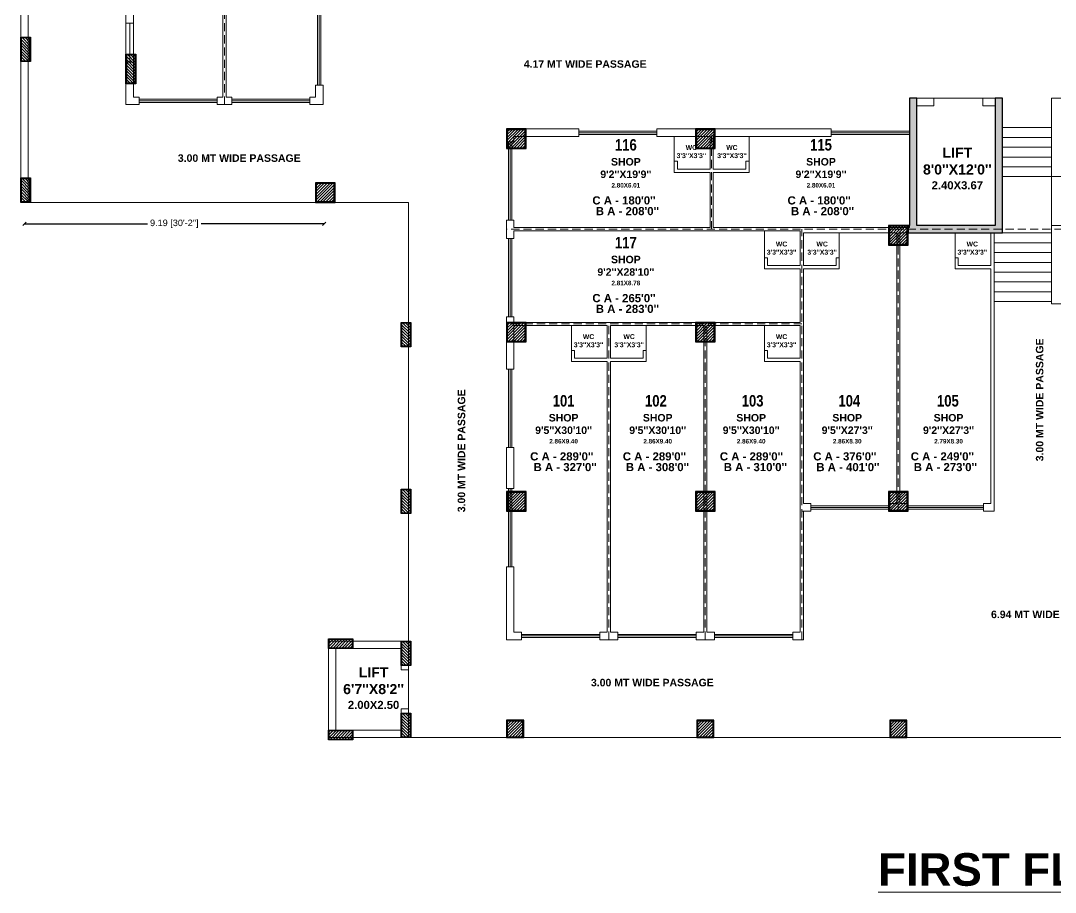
# Model space of a CAD drawing. Header units: metres. Extents: x 0 to 8495, y 0 to 3455.
# Drawn here: x 8334.66 to 8366.39, y 224.31 to 251.04 of the extents above; entities that cross this region are included whole.
import ezdxf

# ---------------------------------------------------------------- set-up
doc = ezdxf.new("R2010")
doc.units = ezdxf.units.M
doc.header["$MEASUREMENT"] = 0
doc.linetypes.add('DASH2', pattern=[0.375, 0.25, -0.125])
doc.layers.get('0').update_dxf_attribs({"lineweight": 18})
doc.layers.add('Columns', color=12, linetype='Continuous', lineweight=25)
doc.layers.add('furniture', color=30, linetype='Continuous', lineweight=20)
doc.styles.add('Annotative', font='arial.ttf')
doc.styles.get("Standard").update_dxf_attribs({"font": 'ARIALN.TTF', "height": 0.2})
doc.dimstyles.get("Standard").update_dxf_attribs({"dimtxt": 0.2, "dimasz": 0.1, "dimexe": 0.08, "dimexo": 0.1125, "dimgap": 0.09, "dimtad": 0, "dimtoh": 1, "dimzin": 0, "dimdsep": 46, "dimtxsty": 'Annotative', "dimblk": 'OBLIQUE', "dimcen": 0.09, "dimse1": 1, "dimse2": 1, "dimclrt": 256, "dimadec": 0, "dimazin": 0, "dimtfac": 1, "dimtofl": 0, "dimtmove": 0, "dimatfit": 3, "dimldrblk": 'OBLIQUE', "dimfxl": 1, "dimtolj": 1, "dimtzin": 0, "dimarcsym": 0})

# ---------------------------------------------------------------- blocks, each defined once
blk = doc.blocks.new('_Oblique')
at = {"color": 0, "linetype": 'ByBlock', "lineweight": -2}
blk.add_line((-0.5, -0.5), (0.5, 0.5), dxfattribs=at)
blk = doc.blocks.new('*D78')
at = {"color": 0, "lineweight": -2, "transparency": 16777216}
for p, q in [((8334.773, 244.806), (8338.55, 244.806)), ((8343.966, 244.806), (8340.189, 244.806))]:
    blk.add_line(p, q, dxfattribs=at)
at = {"layer": 'Defpoints', "color": 0, "transparency": 16777216}
for p in [(8334.773, 245.463), (8343.966, 245.463), (8343.966, 244.806)]:
    blk.add_point(p, dxfattribs=at)
at = {"color": 0, "lineweight": -2, "transparency": 16777216, "xscale": 0.1, "yscale": 0.1, "zscale": 0.1, "rotation": 180}
blk.add_blockref('_Oblique', (8334.773, 244.806), dxfattribs=at)
at = {"color": 0, "lineweight": -2, "transparency": 16777216, "xscale": 0.1, "yscale": 0.1, "zscale": 0.1}
blk.add_blockref('_Oblique', (8343.966, 244.806), dxfattribs=at)
at = {"lineweight": 0, "transparency": 16777216, "insert": (8339.369, 244.806), "char_height": 0.2, "attachment_point": 5, "style": 'Annotative'}
blk.add_mtext('\\A1;9.19 [30\'-2"]', dxfattribs=at)

msp = doc.modelspace()

# ---------------------------------------------------------------- hatches: boundary and pattern name
at = {"layer": 'Columns', "lineweight": 0}
h = msp.add_hatch(dxfattribs=at)
h.set_pattern_fill('ANSI31', color=256, scale=0.5, angle=-90)
h.set_pattern_definition([(315, (1201.150226, -200.88857), (0.0441941738, 0.0441941738), [])])
h.paths.add_polyline_path([(8334.683, 249.806), (8334.933, 249.806), (8334.933, 250.506), (8334.683, 250.506)])
h = msp.add_hatch(dxfattribs=at)
h.set_pattern_fill('ANSI31', color=1, scale=0.5, angle=-90)
h.set_pattern_definition([(315, (1204.380226, -201.40857), (0.0441941738, 0.0441941738), [])])
h.paths.add_polyline_path([(8337.913, 249.126), (8338.163, 249.126), (8338.163, 249.986), (8337.913, 249.986)])
at = {"layer": 'Columns'}
h = msp.add_hatch(dxfattribs=at)
h.set_pattern_fill('AR-CONC', color=150, scale=0.01)
h.set_pattern_definition([(50, (-108.32963, -60.20217), (0.07172601826, -0.0062752135), [0.0075, -0.0825]), (355, (-108.32963, -60.20217), (-0.01387513336, 0.0752192134), [0.006, -0.066]), (100.4514445, (-108.323655, -60.20269), (0.0578508847, 0.0689439991), [0.0063740192, -0.0701142112]), (46.1842, (-108.32963, -60.18217), (0.1067241331, -0.0165519281), [0.01125, -0.12375]), (96.6356355, (-108.32074, -60.18355), (0.0934661946, 0.0974118601), [0.0095610342, -0.105171376]), (351.184164, (-108.32963, -60.18217), (0.0934661945, 0.09741186), [0.009, -0.0990000001]), (21, (-108.31963, -60.18717), (0.0596907052, -0.04026188907), [0.0075, -0.0825]), (326, (-108.31963, -60.18717), (0.0243315332, 0.0725150045), [0.006, -0.066]), (71.4514447, (-108.31466, -60.19052), (0.0840222377, 0.0322531153), [0.006374019, -0.0701142112]), (37.5, (-108.329632, -60.202167), (0.00121598553, 0.03328938538), [0, -0.0652, 0, -0.067, 0, -0.06625]), (7.5, (-108.329632, -60.202167), (0.02630695374, 0.03944117119), [0, -0.0382, 0, -0.0637, 0, -0.02525]), (327.5, (-108.351932, -60.202167), (0.05338224362, -0.00225548717), [0, -0.025, 0, -0.078, 0, -0.1035]), (317.5, (-108.36193, -60.202167), (0.05831861693, 0.01001049823), [0, -0.0325, 0, -0.0518, 0, -0.0735])])
h.paths.add_polyline_path([(8362.146, 248.655), (8361.916, 248.655), (8361.916, 244.755), (8361.878, 244.755), (8361.878, 244.525), (8364.778, 244.525), (8364.778, 248.655), (8364.548, 248.655), (8364.548, 244.755), (8362.146, 244.755)])
h = msp.add_hatch(dxfattribs=at)
h.set_pattern_fill('ANSI31', scale=0.5)
h.set_pattern_definition([(45, (1218.42616, -210.645864), (-0.0441941738, 0.0441941738), [])])
h.paths.add_polyline_path([(8349.583, 247.14), (8350.133, 247.14), (8350.133, 247.69), (8349.583, 247.69)])
h = msp.add_hatch(dxfattribs=at)
h.set_pattern_fill('ANSI31', scale=0.5)
h.set_pattern_definition([(45, (1224.22616, -210.645864), (-0.0441941738, 0.0441941738), [])])
h.paths.add_polyline_path([(8355.383, 247.14), (8355.933, 247.14), (8355.933, 247.69), (8355.383, 247.69)])
at = {"layer": 'Columns', "lineweight": 0}
h = msp.add_hatch(dxfattribs=at)
h.set_pattern_fill('ANSI31', color=256, scale=0.5, angle=-90)
h.set_pattern_definition([(315, (1201.150226, -205.206755), (0.0441941738, 0.0441941738), [])])
h.paths.add_polyline_path([(8334.683, 245.488), (8334.933, 245.488), (8334.933, 246.188), (8334.683, 246.188)])
at = {"layer": 'Columns'}
h = msp.add_hatch(dxfattribs=at)
h.set_pattern_fill('ANSI31', scale=0.5)
h.set_pattern_definition([(45, (1212.56882, -212.297764), (-0.0441941738, 0.0441941738), [])])
h.paths.add_polyline_path([(8343.726, 245.488), (8344.276, 245.488), (8344.276, 246.038), (8343.726, 246.038)])
h = msp.add_hatch(dxfattribs=at)
h.set_pattern_fill('ANSI31', scale=0.5)
h.set_pattern_definition([(45, (1230.14616, -213.605864), (-0.0441941738, 0.0441941738), [])])
h.paths.add_polyline_path([(8361.303, 244.18), (8361.853, 244.18), (8361.853, 244.73), (8361.303, 244.73)])
at = {"layer": 'Columns', "lineweight": 0}
h = msp.add_hatch(dxfattribs=at)
h.set_pattern_fill('ANSI31', color=256, scale=0.5, angle=-90)
h.set_pattern_definition([(315, (1212.82, -209.634855), (0.0441941738, 0.0441941738), [])])
h.paths.add_polyline_path([(8346.353, 241.06), (8346.603, 241.06), (8346.603, 241.76), (8346.353, 241.76)])
at = {"layer": 'Columns'}
h = msp.add_hatch(dxfattribs=at)
h.set_pattern_fill('ANSI31', scale=0.5)
h.set_pattern_definition([(45, (1218.42616, -216.575864), (-0.0441941738, 0.0441941738), [])])
h.paths.add_polyline_path([(8349.583, 241.21), (8350.133, 241.21), (8350.133, 241.76), (8349.583, 241.76)])
h = msp.add_hatch(dxfattribs=at)
h.set_pattern_fill('ANSI31', scale=0.5)
h.set_pattern_definition([(45, (1224.22616, -216.575864), (-0.0441941738, 0.0441941738), [])])
h.paths.add_polyline_path([(8355.383, 241.21), (8355.933, 241.21), (8355.933, 241.76), (8355.383, 241.76)])
at = {"layer": 'Columns', "lineweight": 0}
h = msp.add_hatch(dxfattribs=at)
h.set_pattern_fill('ANSI31', color=256, scale=0.5, angle=-90)
h.set_pattern_definition([(315, (1212.82, -214.749855), (0.0441941738, 0.0441941738), [])])
h.paths.add_polyline_path([(8346.353, 235.945), (8346.603, 235.945), (8346.603, 236.645), (8346.353, 236.645)])
at = {"layer": 'Columns'}
h = msp.add_hatch(dxfattribs=at)
h.set_pattern_fill('ANSI31', scale=0.5)
h.set_pattern_definition([(45, (1218.42616, -221.765864), (-0.0441941738, 0.0441941738), [])])
h.paths.add_polyline_path([(8349.583, 236.02), (8350.133, 236.02), (8350.133, 236.57), (8349.583, 236.57)])
h = msp.add_hatch(dxfattribs=at)
h.set_pattern_fill('ANSI31', scale=0.5)
h.set_pattern_definition([(45, (1224.22616, -221.765864), (-0.0441941738, 0.0441941738), [])])
h.paths.add_polyline_path([(8355.383, 236.02), (8355.933, 236.02), (8355.933, 236.57), (8355.383, 236.57)])
h = msp.add_hatch(dxfattribs=at)
h.set_pattern_fill('ANSI31', scale=0.5)
h.set_pattern_definition([(45, (1230.14616, -221.765864), (-0.0441941738, 0.0441941738), [])])
h.paths.add_polyline_path([(8361.303, 236.02), (8361.853, 236.02), (8361.853, 236.57), (8361.303, 236.57)])
at = {"layer": 'Columns', "lineweight": 0}
h = msp.add_hatch(dxfattribs=at)
h.set_pattern_fill('ANSI31', color=256, scale=0.5, angle=-180)
h.set_pattern_definition([(225, (7893.42791, 7365.58923), (0.0441941738, -0.0441941738), [])])
h.paths.add_polyline_path([(8344.123, 232.056), (8344.123, 231.806), (8344.823, 231.806), (8344.823, 232.056)])
h = msp.add_hatch(dxfattribs=at)
h.set_pattern_fill('ANSI31', color=256, scale=0.5, angle=-90)
h.set_pattern_definition([(315, (1212.82, -219.408755), (0.0441941738, 0.0441941738), [])])
h.paths.add_polyline_path([(8346.353, 231.286), (8346.603, 231.286), (8346.603, 231.986), (8346.353, 231.986)])
h = msp.add_hatch(dxfattribs=at)
h.set_pattern_fill('ANSI31', color=256, scale=0.5, angle=-90)
h.set_pattern_definition([(315, (1212.82, -221.618755), (0.0441941738, 0.0441941738), [])])
h.paths.add_polyline_path([(8346.353, 229.076), (8346.603, 229.076), (8346.603, 229.776), (8346.353, 229.776)])
at = {"layer": 'Columns', "lineweight": 20}
h = msp.add_hatch(dxfattribs=at)
h.set_pattern_fill('ANSI31', color=5, scale=0.5)
h.set_pattern_definition([(45, (1218.39116, -228.779764), (-0.0441941738, 0.0441941738), [])])
h.paths.add_polyline_path([(8349.583, 229.076), (8350.063, 229.076), (8350.063, 229.556), (8349.583, 229.556)])
h = msp.add_hatch(dxfattribs=at)
h.set_pattern_fill('ANSI31', color=5, scale=0.5)
h.set_pattern_definition([(45, (1224.22616, -228.779764), (-0.0441941738, 0.0441941738), [])])
h.paths.add_polyline_path([(8355.418, 229.076), (8355.898, 229.076), (8355.898, 229.556), (8355.418, 229.556)])
h = msp.add_hatch(dxfattribs=at)
h.set_pattern_fill('ANSI31', color=5, scale=0.5)
h.set_pattern_definition([(45, (1230.14616, -228.779764), (-0.0441941738, 0.0441941738), [])])
h.paths.add_polyline_path([(8361.338, 229.076), (8361.818, 229.076), (8361.818, 229.556), (8361.338, 229.556)])
at = {"layer": 'Columns', "lineweight": 0}
h = msp.add_hatch(dxfattribs=at)
h.set_pattern_fill('ANSI31', color=256, scale=0.5, angle=-180)
h.set_pattern_definition([(225, (7893.42791, 7362.78923), (0.0441941738, -0.0441941738), [])])
h.paths.add_polyline_path([(8344.123, 229.256), (8344.123, 229.006), (8344.823, 229.006), (8344.823, 229.256)])

# ---------------------------------------------------------------- linework, layer by layer
at = {"color": 1, "linetype": 'DASH2', "lineweight": 0}
for p, q in [((8340.909, 248.463), (8340.909, 257.457)), ((8355.852, 244.64), (8355.852, 247.715)), ((8361.578, 244.64), (8349.558, 244.64)), ((8358.618, 232.051), (8358.618, 244.64)), ((8373.368, 244.64), (8361.528, 244.64)), ((8361.578, 235.995), (8361.578, 244.64)), ((8358.618, 241.735), (8349.558, 241.735)), ((8352.698, 232.051), (8352.698, 241.735)), ((8355.658, 232.051), (8355.658, 241.735))]:
    msp.add_line(p, q, dxfattribs=at)
at = {"lineweight": 0}
for p, q in [((8338.118, 257.227), (8338.118, 248.693)), ((8334.658, 249.087), (8334.658, 256.741)), ((8334.888, 249.087), (8334.888, 256.511)), ((8340.859, 256.127), (8340.859, 249.152)), ((8340.859, 256.127), (8340.859, 248.693)), ((8340.959, 256.127), (8340.959, 249.382)), ((8340.959, 256.127), (8340.959, 249.001)), ((8334.888, 245.463), (8334.888, 252.823)), ((8337.888, 252.823), (8337.888, 248.463)), ((8337.888, 250.359), (8337.888, 250.959)), ((8338.118, 250.959), (8338.118, 249.759)), ((8338.118, 249.759), (8337.888, 249.759)), ((8340.959, 249.152), (8340.959, 248.693)), ((8334.658, 249.087), (8334.658, 245.463)), ((8343.701, 249.061), (8343.701, 248.693)), ((8343.701, 249.061), (8343.931, 249.061)), ((8343.931, 248.463), (8343.931, 249.061)), ((8338.289, 248.693), (8338.118, 248.693)), ((8338.289, 248.693), (8338.289, 248.463)), ((8340.859, 248.693), (8340.689, 248.693)), ((8340.689, 248.693), (8340.689, 248.463)), ((8341.13, 248.693), (8340.959, 248.693)), ((8341.13, 248.693), (8341.13, 248.463)), ((8343.701, 248.693), (8343.53, 248.693)), ((8343.53, 248.693), (8343.53, 248.463)), ((8361.916, 247.715), (8361.916, 248.655)), ((8362.665, 248.655), (8361.916, 248.655)), ((8362.665, 248.425), (8362.665, 248.655)), ((8364.548, 248.655), (8364.165, 248.655)), ((8364.165, 248.655), (8364.165, 248.425)), ((8364.548, 248.655), (8364.778, 248.655)), ((8364.778, 248.655), (8364.778, 244.525)), ((8368.778, 248.655), (8366.278, 248.655)), ((8337.888, 248.463), (8338.289, 248.463)), ((8340.689, 248.463), (8341.13, 248.463)), ((8341.13, 248.463), (8340.866, 248.463)), ((8343.701, 248.463), (8343.53, 248.463)), ((8343.701, 248.463), (8343.931, 248.463)), ((8362.146, 248.425), (8362.665, 248.425)), ((8362.665, 248.425), (8362.146, 248.425)), ((8362.665, 248.425), (8362.146, 248.425)), ((8362.146, 244.755), (8362.146, 248.425)), ((8364.245, 248.425), (8364.165, 248.425)), ((8364.234, 248.425), (8364.548, 248.425)), ((8364.548, 248.425), (8364.234, 248.425)), ((8364.548, 244.755), (8364.548, 248.425)), ((8349.558, 247.32), (8349.558, 247.715)), ((8351.775, 247.715), (8349.558, 247.715)), ((8351.775, 247.715), (8351.775, 247.485)), ((8359.516, 247.715), (8354.175, 247.715)), ((8354.175, 247.485), (8354.175, 247.715)), ((8359.516, 247.715), (8359.516, 247.485)), ((8361.916, 247.485), (8361.916, 247.715)), ((8362.146, 244.755), (8362.146, 247.755)), ((8362.146, 244.755), (8362.146, 247.755)), ((8362.146, 244.755), (8362.146, 247.715)), ((8349.558, 247.32), (8349.788, 247.32)), ((8349.788, 247.32), (8349.788, 247.485)), ((8351.775, 247.485), (8349.788, 247.485)), ((8355.802, 247.485), (8354.175, 247.485)), ((8354.702, 247.485), (8354.702, 246.385)), ((8354.702, 247.485), (8354.702, 246.725)), ((8355.802, 247.485), (8355.802, 246.485)), ((8358.668, 247.485), (8355.902, 247.485)), ((8355.902, 247.485), (8355.902, 246.485)), ((8357.002, 247.485), (8357.002, 246.385)), ((8357.002, 247.485), (8357.002, 246.725)), ((8359.516, 247.485), (8358.668, 247.485)), ((8361.916, 247.485), (8361.916, 246.141)), ((8354.702, 246.725), (8354.802, 246.725)), ((8354.802, 246.725), (8354.802, 246.485)), ((8356.902, 246.725), (8356.902, 246.485)), ((8357.002, 246.725), (8356.902, 246.725)), ((8354.702, 246.385), (8355.802, 246.385)), ((8354.802, 246.485), (8355.802, 246.485)), ((8355.802, 246.385), (8355.802, 244.69)), ((8356.902, 246.485), (8355.902, 246.485)), ((8355.902, 246.385), (8355.902, 244.69)), ((8357.002, 246.385), (8355.902, 246.385)), ((8361.916, 246.385), (8361.916, 244.69)), ((8362.146, 244.755), (8362.146, 246.255)), ((8334.658, 245.463), (8334.888, 245.463)), ((8349.558, 244.64), (8349.558, 244.92)), ((8349.558, 244.92), (8349.788, 244.92)), ((8349.558, 244.355), (8349.558, 244.69)), ((8349.788, 244.69), (8349.788, 244.92)), ((8355.802, 244.69), (8349.788, 244.69)), ((8358.568, 244.69), (8355.902, 244.69)), ((8361.528, 244.69), (8358.568, 244.69)), ((8361.916, 244.69), (8361.528, 244.69)), ((8362.146, 244.755), (8364.548, 244.755)), ((8366.278, 244.755), (8367.713, 244.755)), ((8349.558, 244.355), (8349.558, 244.392)), ((8358.568, 244.59), (8349.788, 244.59)), ((8349.788, 244.525), (8349.788, 244.59)), ((8349.788, 244.525), (8349.788, 244.355)), ((8349.788, 244.355), (8349.788, 244.392)), ((8357.468, 244.525), (8357.468, 243.425)), ((8357.468, 244.525), (8357.468, 243.765)), ((8358.568, 243.525), (8358.568, 244.525)), ((8358.568, 243.525), (8358.568, 244.525)), ((8358.568, 244.525), (8358.568, 243.525)), ((8358.568, 244.525), (8358.568, 243.525)), ((8358.568, 244.525), (8358.568, 243.525)), ((8358.568, 244.525), (8358.568, 243.525)), ((8358.668, 243.525), (8358.668, 244.525)), ((8358.668, 243.525), (8358.668, 244.525)), ((8358.668, 243.525), (8358.668, 244.525)), ((8358.668, 244.525), (8358.668, 243.525)), ((8358.668, 244.525), (8358.668, 243.525)), ((8358.668, 244.525), (8358.668, 243.525)), ((8358.668, 244.525), (8358.668, 243.525)), ((8358.668, 244.525), (8361.528, 244.525)), ((8359.768, 244.525), (8359.768, 243.425)), ((8359.768, 244.525), (8359.768, 243.765)), ((8361.528, 236.225), (8361.528, 244.525)), ((8361.628, 244.525), (8364.418, 244.525)), ((8361.628, 236.225), (8361.628, 244.525)), ((8363.318, 244.525), (8363.318, 243.425)), ((8363.318, 244.525), (8363.318, 243.765)), ((8363.488, 244.525), (8363.388, 244.525)), ((8363.488, 244.525), (8363.388, 244.525)), ((8363.488, 244.525), (8364.418, 244.525)), ((8364.418, 244.525), (8363.488, 244.525)), ((8364.418, 243.525), (8364.418, 244.525)), ((8364.418, 243.525), (8364.418, 244.525)), ((8364.418, 244.525), (8364.418, 243.525)), ((8364.418, 244.525), (8364.418, 243.525)), ((8364.418, 244.525), (8364.418, 243.525)), ((8364.418, 244.525), (8364.418, 243.525)), ((8364.518, 243.525), (8364.518, 244.525)), ((8364.518, 243.525), (8364.518, 244.525)), ((8364.518, 243.525), (8364.518, 244.525)), ((8364.518, 244.525), (8364.518, 243.525)), ((8364.518, 244.525), (8364.518, 243.525)), ((8364.518, 244.525), (8364.518, 243.525)), ((8364.518, 244.525), (8364.518, 243.525)), ((8364.518, 244.525), (8364.778, 244.525)), ((8364.518, 244.525), (8364.518, 243.025)), ((8364.588, 244.525), (8364.778, 244.525)), ((8364.778, 244.525), (8364.588, 244.525)), ((8349.558, 244.355), (8349.788, 244.355)), ((8357.468, 243.765), (8357.568, 243.765)), ((8357.568, 243.765), (8357.568, 243.525)), ((8359.668, 243.765), (8359.668, 243.525)), ((8359.768, 243.765), (8359.668, 243.765)), ((8363.318, 243.765), (8363.418, 243.765)), ((8363.418, 243.765), (8363.418, 243.525)), ((8357.468, 243.425), (8358.568, 243.425)), ((8357.568, 243.525), (8358.568, 243.525)), ((8358.568, 241.785), (8358.568, 243.425)), ((8359.668, 243.525), (8358.668, 243.525)), ((8358.668, 236.225), (8358.668, 243.425)), ((8359.768, 243.425), (8358.668, 243.425)), ((8363.318, 243.425), (8364.418, 243.425)), ((8363.418, 243.525), (8364.418, 243.525)), ((8364.418, 236.225), (8364.418, 243.425)), ((8364.518, 236.225), (8364.518, 243.425)), ((8366.278, 242.355), (8366.278, 242.425)), ((8367.518, 242.355), (8366.278, 242.355)), ((8349.558, 241.919), (8349.558, 241.955)), ((8349.558, 240.347), (8349.558, 241.955)), ((8349.558, 241.955), (8349.788, 241.955)), ((8349.788, 241.919), (8349.788, 241.955)), ((8349.788, 241.955), (8349.788, 241.785)), ((8349.788, 241.785), (8358.568, 241.785)), ((8349.788, 241.685), (8349.788, 240.347)), ((8349.788, 241.685), (8352.648, 241.685)), ((8351.548, 241.685), (8351.548, 240.585)), ((8351.648, 241.685), (8351.548, 241.685)), ((8351.548, 241.685), (8351.548, 240.925)), ((8351.648, 241.685), (8351.548, 241.685)), ((8351.648, 241.685), (8352.648, 241.685)), ((8352.648, 241.685), (8351.648, 241.685)), ((8352.648, 240.685), (8352.648, 241.685)), ((8352.648, 240.685), (8352.648, 241.685)), ((8352.648, 241.685), (8352.648, 240.685)), ((8352.648, 241.685), (8352.648, 240.685)), ((8352.648, 241.685), (8352.648, 240.685)), ((8352.648, 241.685), (8352.648, 240.685)), ((8352.748, 240.685), (8352.748, 241.685)), ((8352.748, 240.685), (8352.748, 241.685)), ((8352.748, 240.685), (8352.748, 241.685)), ((8352.748, 241.685), (8352.748, 240.685)), ((8352.748, 241.685), (8352.748, 240.685)), ((8352.748, 241.685), (8352.748, 240.685)), ((8353.748, 241.685), (8352.748, 241.685)), ((8352.748, 241.685), (8352.748, 240.685)), ((8352.748, 241.685), (8353.748, 241.685)), ((8352.748, 241.685), (8355.608, 241.685)), ((8353.748, 241.685), (8353.848, 241.685)), ((8353.748, 241.685), (8353.848, 241.685)), ((8353.848, 241.685), (8353.848, 240.585)), ((8353.848, 241.685), (8353.848, 240.925)), ((8355.608, 232.281), (8355.608, 241.685)), ((8355.708, 232.281), (8355.708, 241.685)), ((8355.708, 241.685), (8358.568, 241.685)), ((8357.468, 241.685), (8357.468, 240.585)), ((8357.468, 241.685), (8357.468, 240.925)), ((8358.568, 240.685), (8358.568, 241.685)), ((8361.528, 241.685), (8361.528, 241.785)), ((8351.548, 240.925), (8351.648, 240.925)), ((8351.648, 240.925), (8351.648, 240.685)), ((8353.748, 240.925), (8353.748, 240.685)), ((8353.848, 240.925), (8353.748, 240.925)), ((8357.468, 240.925), (8357.568, 240.925)), ((8357.568, 240.925), (8357.568, 240.685)), ((8351.548, 240.585), (8352.648, 240.585)), ((8351.648, 240.685), (8352.648, 240.685)), ((8352.648, 232.281), (8352.648, 240.585)), ((8353.748, 240.685), (8352.748, 240.685)), ((8352.748, 232.281), (8352.748, 240.585)), ((8353.848, 240.585), (8352.748, 240.585)), ((8357.468, 240.585), (8358.568, 240.585)), ((8357.568, 240.685), (8358.568, 240.685)), ((8358.568, 232.281), (8358.568, 240.585)), ((8349.558, 240.347), (8349.788, 240.347)), ((8349.558, 236.685), (8349.558, 237.947)), ((8349.558, 236.685), (8349.558, 237.947)), ((8349.558, 237.947), (8349.788, 237.947)), ((8349.788, 236.685), (8349.788, 237.947)), ((8349.558, 236.685), (8349.788, 236.685)), ((8358.898, 236.225), (8358.668, 236.225)), ((8358.898, 236.225), (8358.898, 235.995)), ((8361.298, 236.225), (8361.528, 236.225)), ((8361.298, 236.225), (8361.298, 235.995)), ((8361.628, 236.225), (8361.858, 236.225)), ((8361.858, 236.225), (8361.858, 235.995)), ((8364.188, 236.225), (8364.418, 236.225)), ((8364.188, 236.225), (8364.188, 235.995)), ((8364.518, 236.225), (8364.518, 235.995)), ((8358.668, 232.281), (8358.668, 235.995)), ((8358.668, 232.281), (8358.668, 235.995)), ((8358.668, 235.995), (8358.898, 235.995)), ((8361.858, 235.995), (8361.298, 235.995)), ((8361.298, 235.995), (8361.858, 235.995)), ((8364.188, 235.995), (8364.518, 235.995)), ((8349.558, 232.051), (8349.558, 234.285)), ((8349.558, 232.051), (8349.558, 234.285)), ((8349.558, 234.285), (8349.788, 234.285)), ((8349.788, 232.281), (8349.788, 234.285)), ((8358.668, 232.995), (8358.668, 232.051)), ((8344.098, 229.051), (8344.098, 232.011)), ((8344.098, 232.011), (8346.558, 232.011)), ((8350.018, 232.051), (8349.558, 232.051)), ((8349.788, 232.281), (8350.018, 232.281)), ((8350.018, 232.281), (8350.018, 232.051)), ((8352.418, 232.281), (8352.648, 232.281)), ((8352.418, 232.281), (8352.418, 232.051)), ((8352.978, 232.051), (8352.418, 232.051)), ((8352.748, 232.281), (8352.978, 232.281)), ((8352.978, 232.281), (8352.978, 232.051)), ((8355.378, 232.281), (8355.608, 232.281)), ((8355.378, 232.281), (8355.378, 232.051)), ((8355.938, 232.051), (8355.378, 232.051)), ((8355.708, 232.281), (8355.938, 232.281)), ((8355.938, 232.281), (8355.938, 232.051)), ((8358.338, 232.281), (8358.568, 232.281)), ((8358.338, 232.281), (8358.338, 232.051)), ((8358.338, 232.281), (8358.568, 232.281)), ((8358.338, 232.281), (8358.338, 232.051)), ((8358.668, 232.051), (8358.338, 232.051)), ((8358.668, 232.051), (8358.338, 232.051)), ((8344.328, 229.281), (8344.328, 231.781)), ((8344.328, 229.281), (8344.328, 231.781)), ((8344.328, 231.781), (8346.328, 231.781)), ((8346.328, 231.131), (8346.558, 231.131)), ((8346.328, 229.931), (8346.558, 229.931)), ((8346.328, 229.281), (8344.328, 229.281)), ((8346.558, 229.051), (8344.098, 229.051))]:
    msp.add_line(p, q, dxfattribs=at)
at = {"color": 193, "lineweight": 0}
for p, q in [((8343.766, 249.061), (8343.766, 251.461)), ((8343.866, 249.061), (8343.866, 251.461)), ((8338.289, 248.628), (8340.689, 248.628)), ((8338.289, 248.528), (8340.689, 248.528)), ((8341.13, 248.628), (8343.53, 248.628)), ((8341.13, 248.528), (8343.53, 248.528)), ((8351.775, 247.65), (8354.175, 247.65)), ((8351.775, 247.55), (8354.175, 247.55)), ((8359.516, 247.65), (8361.916, 247.65)), ((8359.516, 247.55), (8361.916, 247.55)), ((8349.623, 244.92), (8349.623, 247.32)), ((8349.723, 244.92), (8349.723, 247.32)), ((8349.623, 241.955), (8349.623, 244.355)), ((8349.723, 241.955), (8349.723, 244.355)), ((8349.623, 237.947), (8349.623, 240.347)), ((8349.723, 237.947), (8349.723, 240.347)), ((8349.623, 234.285), (8349.623, 236.685)), ((8349.723, 234.285), (8349.723, 236.685)), ((8358.898, 236.16), (8361.298, 236.16)), ((8361.858, 236.16), (8364.188, 236.16)), ((8358.898, 236.06), (8361.298, 236.06)), ((8361.858, 236.06), (8364.188, 236.06)), ((8350.018, 232.216), (8352.418, 232.216)), ((8350.018, 232.116), (8352.418, 232.116)), ((8352.978, 232.216), (8355.378, 232.216)), ((8352.978, 232.116), (8355.378, 232.116)), ((8355.938, 232.216), (8358.338, 232.216)), ((8355.938, 232.116), (8358.338, 232.116))]:
    msp.add_line(p, q, dxfattribs=at)
at = {"color": 134, "lineweight": 0}
for p, q in [((8343.816, 249.061), (8343.816, 251.461)), ((8338.289, 248.578), (8340.689, 248.578)), ((8341.13, 248.578), (8343.53, 248.578)), ((8364.165, 248.655), (8362.665, 248.655)), ((8351.775, 247.6), (8354.175, 247.6)), ((8359.516, 247.6), (8361.916, 247.6)), ((8349.673, 244.92), (8349.673, 247.32)), ((8354.702, 247.485), (8354.702, 246.725)), ((8357.002, 247.485), (8357.002, 246.725)), ((8357.468, 244.59), (8357.468, 243.765)), ((8359.768, 244.525), (8359.768, 243.765)), ((8363.318, 244.525), (8363.318, 243.765)), ((8349.673, 241.955), (8349.673, 244.355)), ((8351.548, 241.685), (8351.548, 240.925)), ((8353.848, 241.685), (8353.848, 240.925)), ((8357.468, 241.685), (8357.468, 240.925)), ((8349.673, 237.947), (8349.673, 240.347)), ((8349.673, 234.285), (8349.673, 236.685)), ((8358.898, 236.11), (8361.298, 236.11)), ((8361.858, 236.11), (8364.188, 236.11)), ((8350.018, 232.166), (8352.418, 232.166)), ((8352.978, 232.166), (8355.378, 232.166)), ((8355.938, 232.166), (8358.338, 232.166))]:
    msp.add_line(p, q, dxfattribs=at)
at = {"color": 1, "lineweight": 0}
for p, q in [((8337.888, 250.959), (8338.118, 250.959)), ((8358.618, 235.995), (8358.668, 235.995))]:
    msp.add_line(p, q, dxfattribs=at)
at = {"color": 251, "lineweight": 0}
for p, q in [((8366.278, 244.525), (8366.278, 248.655)), ((8366.278, 247.755), (8364.778, 247.755)), ((8366.278, 247.455), (8364.778, 247.455)), ((8366.278, 247.155), (8364.778, 247.155)), ((8366.278, 246.855), (8364.778, 246.855)), ((8366.278, 246.555), (8364.778, 246.555)), ((8370.278, 246.255), (8364.778, 246.255)), ((8334.888, 245.463), (8346.558, 245.463)), ((8346.558, 245.463), (8346.558, 231.531)), ((8366.278, 244.755), (8366.278, 242.425)), ((8366.278, 244.525), (8364.778, 244.525)), ((8366.278, 244.525), (8366.278, 244.225)), ((8366.278, 244.225), (8364.518, 244.225)), ((8366.278, 243.925), (8366.278, 244.225)), ((8364.518, 243.925), (8366.278, 243.925)), ((8366.278, 243.925), (8366.278, 243.025)), ((8366.278, 243.625), (8364.518, 243.625)), ((8366.278, 243.325), (8364.518, 243.325)), ((8366.278, 243.025), (8364.518, 243.025)), ((8366.278, 242.725), (8364.518, 242.725)), ((8366.278, 242.425), (8364.518, 242.425)), ((8346.558, 229.931), (8346.558, 229.051)), ((8346.558, 229.931), (8346.558, 229.051)), ((8346.558, 229.931), (8346.558, 229.051)), ((8346.558, 229.931), (8346.558, 229.051)), ((8370.368, 229.051), (8346.558, 229.051))]:
    msp.add_line(p, q, dxfattribs=at)
at = {"color": 1, "lineweight": 0}
for points in [[(8337.888, 250.959), (8338.118, 250.959), (8338.118, 249.759), (8337.888, 249.759)], [(8338.003, 249.759), (8338.003, 249.759), (8338.003, 250.959), (8338.003, 250.959)]]:
    msp.add_lwpolyline(points, close=True, dxfattribs=at)
at = {"lineweight": 0}
for points in [[(8358.568, 243.525), (8358.568, 244.59)], [(8358.668, 243.525), (8358.668, 244.525)], [(8364.418, 243.525), (8364.418, 244.525)], [(8364.518, 243.425), (8364.518, 244.525)], [(8352.648, 240.685), (8352.648, 241.685)], [(8352.748, 240.685), (8352.748, 241.685)], [(8346.558, 232.011), (8346.558, 229.931)], [(8346.328, 231.781), (8346.328, 231.131)], [(8346.328, 229.931), (8346.328, 229.281), (8344.328, 229.281)], [(8346.328, 229.931), (8346.328, 229.281)], [(8346.558, 229.931), (8346.558, 229.051)]]:
    msp.add_lwpolyline(points, dxfattribs=at)
at = {"layer": 'Columns'}
for points in [[(8334.958, 249.781), (8334.658, 249.781), (8334.658, 250.531), (8334.958, 250.531)], [(8334.958, 245.463), (8334.658, 245.463), (8334.658, 246.213), (8334.958, 246.213)], [(8346.628, 241.035), (8346.328, 241.035), (8346.328, 241.785), (8346.628, 241.785)], [(8346.628, 235.92), (8346.328, 235.92), (8346.328, 236.67), (8346.628, 236.67)], [(8344.098, 231.781), (8344.098, 232.081), (8344.848, 232.081), (8344.848, 231.781)], [(8346.628, 231.261), (8346.328, 231.261), (8346.328, 232.011), (8346.628, 232.011)], [(8346.628, 229.051), (8346.328, 229.051), (8346.328, 229.801), (8346.628, 229.801)], [(8344.098, 228.981), (8344.098, 229.281), (8344.848, 229.281), (8344.848, 228.981)]]:
    msp.add_lwpolyline(points, close=True, dxfattribs=at)
at = {"layer": 'Columns', "lineweight": 0}
for points in [[(8334.933, 249.806), (8334.683, 249.806), (8334.683, 250.506), (8334.933, 250.506)], [(8334.933, 245.488), (8334.683, 245.488), (8334.683, 246.188), (8334.933, 246.188)], [(8346.603, 241.06), (8346.353, 241.06), (8346.353, 241.76), (8346.603, 241.76)], [(8346.603, 235.945), (8346.353, 235.945), (8346.353, 236.645), (8346.603, 236.645)], [(8344.123, 231.806), (8344.123, 232.056), (8344.823, 232.056), (8344.823, 231.806)], [(8346.603, 231.286), (8346.353, 231.286), (8346.353, 231.986), (8346.603, 231.986)], [(8346.603, 229.076), (8346.353, 229.076), (8346.353, 229.776), (8346.603, 229.776)], [(8344.123, 229.006), (8344.123, 229.256), (8344.823, 229.256), (8344.823, 229.006)]]:
    msp.add_lwpolyline(points, close=True, dxfattribs=at)
at = {"layer": 'Columns', "color": 1, "lineweight": 30}
msp.add_lwpolyline([(8338.188, 249.101), (8337.888, 249.101), (8337.888, 250.011), (8338.188, 250.011)], close=True, dxfattribs=at)
at = {"layer": 'Columns', "color": 1, "lineweight": 0}
msp.add_lwpolyline([(8338.163, 249.126), (8337.913, 249.126), (8337.913, 249.986), (8338.163, 249.986)], close=True, dxfattribs=at)
at = {"layer": 'Columns', "color": 150}
msp.add_lwpolyline([(8362.146, 248.655), (8361.916, 248.655), (8361.916, 244.755), (8361.878, 244.755), (8361.878, 244.525), (8364.778, 244.525), (8364.778, 248.655), (8364.548, 248.655), (8364.548, 244.755), (8362.146, 244.755), (8362.146, 248.655)], dxfattribs=at)
at = {"layer": 'Columns', "color": 7}
for points in [[(8349.558, 247.115), (8350.158, 247.115), (8350.158, 247.715), (8349.558, 247.715)], [(8349.583, 247.14), (8350.133, 247.14), (8350.133, 247.69), (8349.583, 247.69)], [(8355.358, 247.115), (8355.958, 247.115), (8355.958, 247.715), (8355.358, 247.715)], [(8355.383, 247.14), (8355.933, 247.14), (8355.933, 247.69), (8355.383, 247.69)], [(8343.701, 245.463), (8344.301, 245.463), (8344.301, 246.063), (8343.701, 246.063)], [(8343.726, 245.488), (8344.276, 245.488), (8344.276, 246.038), (8343.726, 246.038)], [(8361.278, 244.155), (8361.878, 244.155), (8361.878, 244.755), (8361.278, 244.755)], [(8361.303, 244.18), (8361.853, 244.18), (8361.853, 244.73), (8361.303, 244.73)], [(8349.558, 241.185), (8350.158, 241.185), (8350.158, 241.785), (8349.558, 241.785)], [(8349.583, 241.21), (8350.133, 241.21), (8350.133, 241.76), (8349.583, 241.76)], [(8355.358, 241.185), (8355.958, 241.185), (8355.958, 241.785), (8355.358, 241.785)], [(8355.383, 241.21), (8355.933, 241.21), (8355.933, 241.76), (8355.383, 241.76)], [(8349.558, 235.995), (8350.158, 235.995), (8350.158, 236.595), (8349.558, 236.595)], [(8349.583, 236.02), (8350.133, 236.02), (8350.133, 236.57), (8349.583, 236.57)], [(8355.358, 235.995), (8355.958, 235.995), (8355.958, 236.595), (8355.358, 236.595)], [(8355.383, 236.02), (8355.933, 236.02), (8355.933, 236.57), (8355.383, 236.57)], [(8361.278, 235.995), (8361.878, 235.995), (8361.878, 236.595), (8361.278, 236.595)], [(8361.303, 236.02), (8361.853, 236.02), (8361.853, 236.57), (8361.303, 236.57)]]:
    msp.add_lwpolyline(points, close=True, dxfattribs=at)
at = {"layer": 'Columns', "color": 5, "lineweight": 30}
for points in [[(8349.558, 229.051), (8350.088, 229.051), (8350.088, 229.581), (8349.558, 229.581)], [(8349.583, 229.076), (8350.063, 229.076), (8350.063, 229.556), (8349.583, 229.556)], [(8355.393, 229.051), (8355.923, 229.051), (8355.923, 229.581), (8355.393, 229.581)], [(8355.418, 229.076), (8355.898, 229.076), (8355.898, 229.556), (8355.418, 229.556)], [(8361.313, 229.051), (8361.843, 229.051), (8361.843, 229.581), (8361.313, 229.581)], [(8361.338, 229.076), (8361.818, 229.076), (8361.818, 229.556), (8361.338, 229.556)]]:
    msp.add_lwpolyline(points, close=True, dxfattribs=at)
at = {"layer": 'furniture', "color": 167}
msp.add_lwpolyline([(8344.328, 229.281), (8346.328, 229.281)], dxfattribs=at)
at = {"layer": 'furniture', "color": 57, "true_color": 0x80812c}
msp.add_lwpolyline([(8344.328, 229.281), (8346.328, 229.281)], dxfattribs=at)

# ---------------------------------------------------------------- texts
at = {"color": 251, "linetype": 'ByBlock', "lineweight": -2, "char_height": 0.23, "width": 3.84541, "attachment_point": 5}
for s, insert in [('{\\fArial|b1|i0|c0|p34;4.17 MT WIDE PASSAGE}', (8351.973, 249.705)), ('{\\fArial|b1|i0|c0|p34;3.00 MT WIDE PASSAGE}', (8341.362, 246.82)), ('{\\fArial|b1|i0|c0|p34;6.94 MT WIDE PASSAGE}', (8366.305, 232.827)), ('{\\fArial|b1|i0|c0|p34;3.00 MT WIDE PASSAGE}', (8354.033, 230.736))]:
    msp.add_mtext(s, dxfattribs=dict(at, insert=insert))
at = {"color": 57, "linetype": 'ByBlock', "lineweight": -2, "true_color": 0x80812c, "char_height": 0.35, "width": 5.87922, "attachment_point": 5}
for s, insert in [('{\\fArial Narrow|b1|i0|c0|p34;116}', (8353.22, 247.226)), ('{\\fArial Narrow|b1|i0|c0|p34;115}', (8359.206, 247.226)), ('{\\fArial Narrow|b1|i0|c0|p34;117}', (8353.22, 244.23)), ('{\\fArial Narrow|b1|i0|c0|p34;101}', (8351.311, 239.376)), ('{\\fArial Narrow|b1|i0|c0|p34;102}', (8354.142, 239.376)), ('{\\fArial Narrow|b1|i0|c0|p34;103}', (8357.108, 239.376)), ('{\\fArial Narrow|b1|i0|c0|p34;104}', (8360.074, 239.376)), ('{\\fArial Narrow|b1|i0|c0|p34;105}', (8363.098, 239.376))]:
    msp.add_mtext(s, dxfattribs=dict(at, insert=insert))
at = {"color": 245, "linetype": 'ByBlock', "lineweight": -2, "char_height": 0.15, "width": 2.26927, "attachment_point": 5}
for insert in [(8355.23, 247.02), (8356.474, 247.02), (8357.996, 244.06), (8359.24, 244.06), (8363.846, 244.06), (8352.076, 241.22), (8353.32, 241.22), (8357.996, 241.22)]:
    msp.add_mtext("{\\fArial|b1|i0|c0|p34;WC\\P3'3''X3'3''}", dxfattribs=dict(at, insert=insert))
at = {"color": 87, "linetype": 'ByBlock', "lineweight": -2, "true_color": 0x51613d, "char_height": 0.30931, "width": 4.67939, "attachment_point": 5}
for s, insert in [("{\\fArial|b1|i0|c0|p34;LIFT\\P8'0''X12'0''\\P\\H0.8x;2.40X3.67}", (8363.388, 246.502)), ("{\\fArial|b1|i0|c0|p34;LIFT\\P6'7''X8'2''\\P\\H0.8x;2.00X2.50}", (8345.482, 230.567))]:
    msp.add_mtext(s, dxfattribs=dict(at, insert=insert))
at = {"color": 167, "linetype": 'ByBlock', "lineweight": -2, "char_height": 0.23, "width": 5.87922, "attachment_point": 5}
for s, insert in [("{\\fArial|b1|i0|c0|p34;SHOP\\P9'2''X19'9''\\P\\H0.6x;2.80X6.01}", (8353.22, 246.371)), ("{\\fArial|b1|i0|c0|p34;SHOP\\P9'2''X19'9''\\P\\H0.6x;2.80X6.01}", (8359.206, 246.371)), ("{\\fArial|b1|i0|c0|p34;SHOP\\P9'2''X28'10''\\P\\H0.6x;2.81X8.78}", (8353.22, 243.374)), ("{\\fArial|b1|i0|c0|p34;SHOP\\P9'5''X30'10''\\P\\H0.6x;2.86X9.40}", (8351.311, 238.521)), ("{\\fArial|b1|i0|c0|p34;SHOP\\P9'5''X30'10''\\P\\H0.6x;2.86X9.40}", (8354.197, 238.521)), ("{\\fArial|b1|i0|c0|p34;SHOP\\P9'5''X30'10''\\P\\H0.6x;2.86X9.40}", (8357.064, 238.521)), ("{\\fArial|b1|i0|c0|p34;SHOP\\P9'5''X27'3''\\P\\H0.6x;2.86X8.30}", (8360.01, 238.521)), ("{\\fArial|b1|i0|c0|p34;SHOP\\P9'2''X27'3''\\P\\H0.6x;2.79X8.30}", (8363.118, 238.521))]:
    msp.add_mtext(s, dxfattribs=dict(at, insert=insert))
at = {"color": 1, "linetype": 'ByBlock', "lineweight": -2, "true_color": 0xff1a1a, "char_height": 0.25, "width": 6.93704, "attachment_point": 8}
for s, insert in [("{\\fArial|b1|i0|c0|p34;C A - 180'0''}", (8353.162, 245.396)), ("{\\fArial|b1|i0|c0|p34;C A - 180'0''}", (8359.149, 245.396)), ("{\\fArial|b1|i0|c0|p34;B A - 208'0''}", (8353.267, 245.067)), ("{\\fArial|b1|i0|c0|p34;B A - 208'0''}", (8359.253, 245.067)), ("{\\fArial|b1|i0|c0|p34;C A - 265'0''}", (8353.162, 242.399)), ("{\\fArial|b1|i0|c0|p34;B A - 283'0''}", (8353.267, 242.07)), ("{\\fArial|b1|i0|c0|p34;C A - 289'0''}", (8351.254, 237.546)), ("{\\fArial|b1|i0|c0|p34;C A - 289'0''}", (8354.096, 237.546)), ("{\\fArial|b1|i0|c0|p34;C A - 289'0''}", (8357.072, 237.546)), ("{\\fArial|b1|i0|c0|p34;C A - 376'0''}", (8359.938, 237.546)), ("{\\fArial|b1|i0|c0|p34;C A - 249'0''}", (8362.927, 237.546)), ("{\\fArial|b1|i0|c0|p34;B A - 327'0''}", (8351.358, 237.217)), ("{\\fArial|b1|i0|c0|p34;B A - 308'0''}", (8354.189, 237.217)), ("{\\fArial|b1|i0|c0|p34;B A - 310'0''}", (8357.192, 237.217)), ("{\\fArial|b1|i0|c0|p34;B A - 401'0''}", (8360.031, 237.217)), ("{\\fArial|b1|i0|c0|p34;B A - 273'0''}", (8363.02, 237.217))]:
    msp.add_mtext(s, dxfattribs=dict(at, insert=insert))
at = {"color": 251, "linetype": 'ByBlock', "lineweight": -2, "char_height": 0.23, "width": 3.84541, "attachment_point": 5, "rotation": 90}
for insert in [(8365.914, 239.407), (8348.179, 237.845)]:
    msp.add_mtext('{\\fArial|b1|i0|c0|p34;3.00 MT WIDE PASSAGE}', dxfattribs=dict(at, insert=insert))
at = {"lineweight": 0, "insert": (8353.12, 225.506), "char_height": 1, "attachment_point": 1}
msp.add_mtext_dynamic_manual_height_columns('\\pi7.8379;{\\fArial|b1|i0|c0|p34;\\L\\C93;FIRST FLOOR}', width=24.8777, gutter_width=1.25, heights=[0], dxfattribs=at)

# ---------------------------------------------------------------- dimensions: what is measured, and where the dimension line sits
at = {"lineweight": 0}
dim = msp.add_linear_dim(base=(8343.966, 244.806), p1=(8334.773, 245.463), p2=(8343.966, 245.463), dimstyle='Standard', override={"dimfxl": 1.25}, dxfattribs=at)
dim.commit()
dim.dimension.update_dxf_attribs({"geometry": '*D78', "text_midpoint": (8339.369, 244.806)})

doc.saveas('drawing.dxf')
